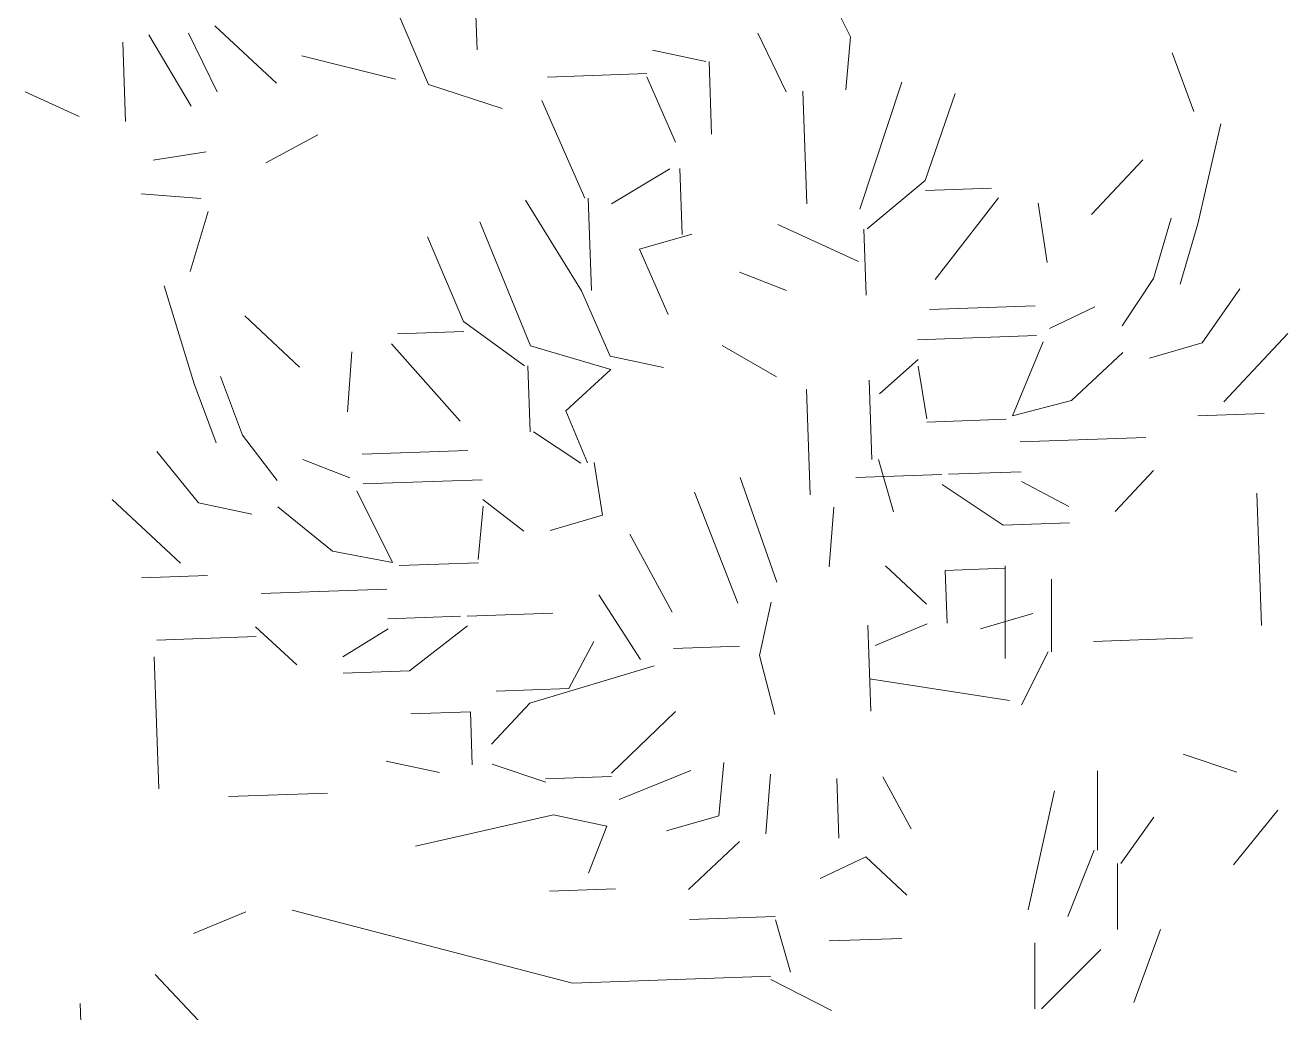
# Model space of a CAD drawing. Header units: inches. Extents: x 23 to 27.7, y 13.7 to 38.2.
# Drawn here: x 24.567 to 26.965, y 32.877 to 34.753 of the extents above; entities that cross this region are included whole.
import ezdxf

# ---------------------------------------------------------------- set-up
doc = ezdxf.new("R2010")
doc.units = ezdxf.units.IN
doc.header["$MEASUREMENT"] = 0
doc.layers.add('hatch_nero', color=160, linetype='Continuous', lineweight=9)
doc.layers.add('trees_back', color=114, linetype='Continuous', lineweight=9)

# ---------------------------------------------------------------- blocks, each defined once
blk = doc.blocks.new('kyparissi_back')
at = {"layer": 'trees_back', "color": 3, "linetype": 'Continuous'}
for p, q in [((0.9406, 21.2131), (1.0082, 21.0772)), ((0.2939, 21.1906), (0.2987, 21.0524)), ((0.2939, 21.1906), (0.2987, 21.0524)), ((0.1382, 21.1474), (0.2067, 20.9863)), ((-0.2493, 21.0836), (-0.1952, 20.9723)), ((-0.2493, 21.0836), (-0.1952, 20.9723)), ((-0.2493, 21.0836), (-0.1952, 20.9723)), ((-0.2493, 21.0836), (-0.1952, 20.9723)), ((-0.2493, 21.0836), (-0.1952, 20.9723)), ((-0.1996, 21.0979), (-0.0826, 20.9888)), ((-0.1996, 21.0979), (-0.0826, 20.9888)), ((0.8319, 21.0836), (0.8861, 20.9724)), ((0.8319, 21.0836), (0.8861, 20.9724)), ((0.8319, 21.0836), (0.8861, 20.9724)), ((-0.3745, 21.0666), (-0.3692, 20.9159)), ((-0.3247, 21.0809), (-0.2445, 20.9454)), ((-0.3247, 21.0809), (-0.2445, 20.9454)), ((1.0082, 21.0772), (0.9991, 20.9763)), ((0.1435, 20.9967), (-0.0341, 21.0408)), ((0.1435, 20.9967), (-0.0341, 21.0408)), ((0.1435, 20.9967), (-0.0341, 21.0408)), ((0.1435, 20.9967), (-0.0341, 21.0408)), ((0.1435, 20.9967), (-0.0341, 21.0408)), ((0.1435, 20.9967), (-0.0341, 21.0408)), ((0.6319, 21.0515), (0.7332, 21.0299)), ((0.6319, 21.0515), (0.7332, 21.0299)), ((0.6319, 21.0515), (0.7332, 21.0299)), ((0.6319, 21.0515), (0.7332, 21.0299)), ((0.6319, 21.0515), (0.7332, 21.0299)), ((0.6319, 21.0515), (0.7332, 21.0299)), ((0.6319, 21.0515), (0.7332, 21.0299)), ((0.6319, 21.0515), (0.7332, 21.0299)), ((0.6319, 21.0515), (0.7332, 21.0299)), ((0.6319, 21.0515), (0.7332, 21.0299)), ((0.6319, 21.0515), (0.7332, 21.0299)), ((0.6319, 21.0515), (0.7332, 21.0299)), ((0.6319, 21.0515), (0.7332, 21.0299)), ((0.6319, 21.0515), (0.7332, 21.0299)), ((0.6319, 21.0515), (0.7332, 21.0299)), ((0.6319, 21.0515), (0.7332, 21.0299)), ((0.6319, 21.0515), (0.7332, 21.0299)), ((0.6319, 21.0515), (0.7332, 21.0299)), ((0.6319, 21.0515), (0.7332, 21.0299)), ((0.6319, 21.0515), (0.7332, 21.0299)), ((0.6319, 21.0515), (0.7332, 21.0299)), ((1.619, 21.0467), (1.6606, 20.935)), ((0.7395, 21.0301), (0.7443, 20.892)), ((0.7395, 21.0301), (0.7443, 20.892)), ((0.6209, 21.0071), (0.4325, 21.0005)), ((0.6209, 21.0071), (0.4325, 21.0005)), ((0.6211, 21.0008), (0.6757, 20.877)), ((0.6211, 21.0008), (0.6757, 20.877)), ((0.6211, 21.0008), (0.6757, 20.877)), ((0.6211, 21.0008), (0.6757, 20.877)), ((0.6211, 21.0008), (0.6757, 20.877)), ((1.0259, 20.7493), (1.1055, 20.991)), ((1.0259, 20.7493), (1.1055, 20.991)), ((-0.4576, 20.9254), (-0.5598, 20.9722)), ((0.2067, 20.9863), (0.3466, 20.9409)), ((0.2067, 20.9863), (0.3466, 20.9409)), ((0.2067, 20.9863), (0.3466, 20.9409)), ((0.9175, 20.9735), (0.925, 20.76)), ((0.9175, 20.9735), (0.925, 20.76)), ((0.9175, 20.9735), (0.925, 20.76)), ((1.1497, 20.804), (1.2068, 20.9694)), ((1.1497, 20.804), (1.2068, 20.9694)), ((1.1497, 20.804), (1.2068, 20.9694)), ((1.1497, 20.804), (1.2068, 20.9694)), ((1.1497, 20.804), (1.2068, 20.9694)), ((1.1497, 20.804), (1.2068, 20.9694)), ((1.1497, 20.804), (1.2068, 20.9694)), ((1.1497, 20.804), (1.2068, 20.9694)), ((0.4215, 20.9561), (0.5034, 20.7704)), ((0.4215, 20.9561), (0.5034, 20.7704)), ((1.7117, 20.9116), (1.6681, 20.7215)), ((1.7117, 20.9116), (1.6681, 20.7215)), ((1.7117, 20.9116), (1.6681, 20.7215)), ((-0.0037, 20.891), (-0.1024, 20.8373)), ((-0.2163, 20.8584), (-0.3164, 20.8424)), ((-0.2163, 20.8584), (-0.3164, 20.8424)), ((-0.2163, 20.8584), (-0.3164, 20.8424)), ((1.4663, 20.7396), (1.5633, 20.8435)), ((0.6649, 20.8263), (0.5541, 20.7596)), ((0.6649, 20.8263), (0.5541, 20.7596)), ((0.6649, 20.8263), (0.5541, 20.7596)), ((0.6837, 20.827), (0.6881, 20.7014)), ((1.1497, 20.804), (1.0398, 20.7121)), ((1.1497, 20.804), (1.0398, 20.7121)), ((1.1497, 20.804), (1.0398, 20.7121)), ((-0.3393, 20.7787), (-0.2258, 20.7701)), ((-0.3393, 20.7787), (-0.2258, 20.7701)), ((-0.3393, 20.7787), (-0.2258, 20.7701)), ((-0.3393, 20.7787), (-0.2258, 20.7701)), ((-0.3393, 20.7787), (-0.2258, 20.7701)), ((-0.3393, 20.7787), (-0.2258, 20.7701)), ((-0.3393, 20.7787), (-0.2258, 20.7701)), ((-0.3393, 20.7787), (-0.2258, 20.7701)), ((1.1504, 20.7851), (1.276, 20.7895)), ((1.1504, 20.7851), (1.276, 20.7895)), ((0.497, 20.5942), (0.3904, 20.7664)), ((0.497, 20.5942), (0.3904, 20.7664)), ((0.497, 20.5942), (0.3904, 20.7664)), ((0.497, 20.5942), (0.3904, 20.7664)), ((0.5097, 20.7706), (0.5158, 20.5948)), ((0.5097, 20.7706), (0.5158, 20.5948)), ((0.5097, 20.7706), (0.5158, 20.5948)), ((1.2892, 20.7711), (1.1689, 20.616)), ((1.2892, 20.7711), (1.1689, 20.616)), ((1.3649, 20.7612), (1.3815, 20.6486)), ((1.3649, 20.7612), (1.3815, 20.6486)), ((1.3649, 20.7612), (1.3815, 20.6486)), ((-0.2124, 20.7454), (-0.2461, 20.6311)), ((0.4, 20.4902), (0.3038, 20.7257)), ((0.4, 20.4902), (0.3038, 20.7257)), ((1.6174, 20.7323), (1.5837, 20.618)), ((1.6174, 20.7323), (1.5837, 20.618)), ((1.6174, 20.7323), (1.5837, 20.618)), ((1.6174, 20.7323), (1.5837, 20.618)), ((0.7069, 20.7021), (0.6074, 20.6734)), ((0.7069, 20.7021), (0.6074, 20.6734)), ((0.8698, 20.7203), (1.0231, 20.6502)), ((0.8698, 20.7203), (1.0231, 20.6502)), ((0.8698, 20.7203), (1.0231, 20.6502)), ((1.0335, 20.7119), (1.0379, 20.5863)), ((1.0335, 20.7119), (1.0379, 20.5863)), ((1.0335, 20.7119), (1.0379, 20.5863)), ((1.6681, 20.7215), (1.6343, 20.6071)), ((0.2727, 20.536), (0.2042, 20.6971)), ((0.2727, 20.536), (0.2042, 20.6971)), ((0.2727, 20.536), (0.2042, 20.6971)), ((0.2727, 20.536), (0.2042, 20.6971)), ((0.2727, 20.536), (0.2042, 20.6971)), ((0.2727, 20.536), (0.2042, 20.6971)), ((0.2727, 20.536), (0.2042, 20.6971)), ((0.2727, 20.536), (0.2042, 20.6971)), ((0.6074, 20.6734), (0.662, 20.5496)), ((0.6074, 20.6734), (0.662, 20.5496)), ((0.7975, 20.6298), (0.8867, 20.5952)), ((0.7975, 20.6298), (0.8867, 20.5952)), ((-0.2955, 20.6042), (-0.2387, 20.4176)), ((-0.2955, 20.6042), (-0.2387, 20.4176)), ((-0.2955, 20.6042), (-0.2387, 20.4176)), ((1.5837, 20.618), (1.524, 20.5279)), ((0.497, 20.5942), (0.5516, 20.4703)), ((1.7478, 20.5985), (1.676, 20.4954)), ((1.7478, 20.5985), (1.676, 20.4954)), ((1.3592, 20.5661), (1.1583, 20.5591)), ((1.3592, 20.5661), (1.1583, 20.5591)), ((1.3592, 20.5661), (1.1583, 20.5591)), ((1.4724, 20.5638), (1.3859, 20.523)), ((-0.0386, 20.4497), (-0.1426, 20.5467)), ((0.2727, 20.536), (0.3888, 20.4521)), ((0.2727, 20.536), (0.3888, 20.4521)), ((0.2727, 20.536), (0.3888, 20.4521)), ((0.2733, 20.5172), (0.1478, 20.5128)), ((0.2733, 20.5172), (0.1478, 20.5128)), ((1.1351, 20.5017), (1.3612, 20.5096)), ((1.1351, 20.5017), (1.3612, 20.5096)), ((1.8388, 20.5137), (1.7176, 20.3837)), ((1.8388, 20.5137), (1.7176, 20.3837)), ((1.8388, 20.5137), (1.7176, 20.3837)), ((1.8388, 20.5137), (1.7176, 20.3837)), ((0.1359, 20.4935), (0.2667, 20.3472)), ((0.1359, 20.4935), (0.2667, 20.3472)), ((0.4, 20.4902), (0.5525, 20.4452)), ((0.4, 20.4902), (0.5525, 20.4452)), ((0.7646, 20.4904), (0.8673, 20.4311)), ((0.7646, 20.4904), (0.8673, 20.4311)), ((0.7646, 20.4904), (0.8673, 20.4311)), ((1.3741, 20.4975), (1.3162, 20.3572)), ((1.3741, 20.4975), (1.3162, 20.3572)), ((1.676, 20.4954), (1.5764, 20.4668)), ((1.676, 20.4954), (1.5764, 20.4668)), ((0.061, 20.4783), (0.0523, 20.3649)), ((0.061, 20.4783), (0.0523, 20.3649)), ((0.061, 20.4783), (0.0523, 20.3649)), ((0.5516, 20.4703), (0.6529, 20.4487)), ((0.5516, 20.4703), (0.6529, 20.4487)), ((0.5516, 20.4703), (0.6529, 20.4487)), ((0.5516, 20.4703), (0.6529, 20.4487)), ((1.1364, 20.464), (1.0633, 20.3986)), ((1.1364, 20.464), (1.0633, 20.3986)), ((1.5257, 20.4776), (1.4283, 20.3862)), ((0.3951, 20.4523), (0.3994, 20.3267)), ((0.3951, 20.4523), (0.3994, 20.3267)), ((0.3951, 20.4523), (0.3994, 20.3267)), ((0.5525, 20.4452), (0.4672, 20.3668)), ((0.5525, 20.4452), (0.4672, 20.3668)), ((0.5525, 20.4452), (0.4672, 20.3668)), ((0.5525, 20.4452), (0.4672, 20.3668)), ((0.5525, 20.4452), (0.4672, 20.3668)), ((0.5525, 20.4452), (0.4672, 20.3668)), ((1.1369, 20.4515), (1.1529, 20.3515)), ((1.1369, 20.4515), (1.1529, 20.3515)), ((1.1369, 20.4515), (1.1529, 20.3515)), ((-0.2387, 20.4176), (-0.197, 20.3059)), ((-0.1889, 20.4319), (-0.1472, 20.3202)), ((-0.1889, 20.4319), (-0.1472, 20.3202)), ((-0.1889, 20.4319), (-0.1472, 20.3202)), ((-0.1889, 20.4319), (-0.1472, 20.3202)), ((1.0435, 20.4246), (1.0488, 20.274)), ((0.9247, 20.4079), (0.9317, 20.207)), ((0.4672, 20.3668), (0.5084, 20.2677)), ((0.4672, 20.3668), (0.5084, 20.2677)), ((0.4672, 20.3668), (0.5084, 20.2677)), ((0.4672, 20.3668), (0.5084, 20.2677)), ((0.4672, 20.3668), (0.5084, 20.2677)), ((0.4672, 20.3668), (0.5084, 20.2677)), ((1.4283, 20.3862), (1.3162, 20.3572)), ((1.3039, 20.3504), (1.1532, 20.3452)), ((1.7938, 20.3613), (1.6682, 20.3569)), ((1.7938, 20.3613), (1.6682, 20.3569)), ((-0.1472, 20.3202), (-0.0814, 20.2345)), ((0.4057, 20.3269), (0.4958, 20.2672)), ((0.4057, 20.3269), (0.4958, 20.2672)), ((1.5691, 20.3157), (1.3305, 20.3074)), ((1.5691, 20.3157), (1.3305, 20.3074)), ((1.5691, 20.3157), (1.3305, 20.3074)), ((1.5691, 20.3157), (1.3305, 20.3074)), ((1.5691, 20.3157), (1.3305, 20.3074)), ((1.5691, 20.3157), (1.3305, 20.3074)), ((-0.3096, 20.2894), (-0.2308, 20.1916)), ((-0.3096, 20.2894), (-0.2308, 20.1916)), ((-0.0325, 20.2739), (0.0567, 20.2393)), ((0.0803, 20.2841), (0.2812, 20.2912)), ((0.0803, 20.2841), (0.2812, 20.2912)), ((0.0803, 20.2841), (0.2812, 20.2912)), ((0.5209, 20.2681), (0.537, 20.1681)), ((0.5209, 20.2681), (0.537, 20.1681)), ((0.5209, 20.2681), (0.537, 20.1681)), ((0.5209, 20.2681), (0.537, 20.1681)), ((0.5209, 20.2681), (0.537, 20.1681)), ((0.5209, 20.2681), (0.537, 20.1681)), ((1.0613, 20.2744), (1.09, 20.1748)), ((1.0613, 20.2744), (1.09, 20.1748)), ((1.1818, 20.2456), (1.0185, 20.2399)), ((1.1818, 20.2456), (1.0185, 20.2399)), ((1.1818, 20.2456), (1.0185, 20.2399)), ((1.1818, 20.2456), (1.0185, 20.2399)), ((1.1818, 20.2456), (1.0185, 20.2399)), ((1.1818, 20.2456), (1.0185, 20.2399)), ((1.1818, 20.2456), (1.0185, 20.2399)), ((1.1818, 20.2456), (1.0185, 20.2399)), ((1.1818, 20.2456), (1.0185, 20.2399)), ((1.3325, 20.2508), (1.1944, 20.246)), ((1.3325, 20.2508), (1.1944, 20.246)), ((1.3325, 20.2508), (1.1944, 20.246)), ((1.3325, 20.2508), (1.1944, 20.246)), ((1.3325, 20.2508), (1.1944, 20.246)), ((1.5839, 20.2533), (1.5111, 20.1754)), ((1.5839, 20.2533), (1.5111, 20.1754)), ((1.5839, 20.2533), (1.5111, 20.1754)), ((1.5839, 20.2533), (1.5111, 20.1754)), ((1.5839, 20.2533), (1.5111, 20.1754)), ((0.3083, 20.2355), (0.0823, 20.2276)), ((0.3083, 20.2355), (0.0823, 20.2276)), ((0.7985, 20.2401), (0.8683, 20.0413)), ((0.7985, 20.2401), (0.8683, 20.0413)), ((0.7985, 20.2401), (0.8683, 20.0413)), ((0.7985, 20.2401), (0.8683, 20.0413)), ((0.7985, 20.2401), (0.8683, 20.0413)), ((0.7985, 20.2401), (0.8683, 20.0413)), ((0.7985, 20.2401), (0.8683, 20.0413)), ((0.7985, 20.2401), (0.8683, 20.0413)), ((0.7985, 20.2401), (0.8683, 20.0413)), ((1.1824, 20.2268), (1.2983, 20.1491)), ((1.1824, 20.2268), (1.2983, 20.1491)), ((1.1824, 20.2268), (1.2983, 20.1491)), ((1.1824, 20.2268), (1.2983, 20.1491)), ((1.1824, 20.2268), (1.2983, 20.1491)), ((1.3331, 20.232), (1.4228, 20.1849)), ((1.3331, 20.232), (1.4228, 20.1849)), ((1.3331, 20.232), (1.4228, 20.1849)), ((1.3331, 20.232), (1.4228, 20.1849)), ((1.3331, 20.232), (1.4228, 20.1849)), ((1.3331, 20.232), (1.4228, 20.1849)), ((-0.3945, 20.1984), (-0.2645, 20.0772)), ((-0.3945, 20.1984), (-0.2645, 20.0772)), ((-0.3945, 20.1984), (-0.2645, 20.0772)), ((-0.3945, 20.1984), (-0.2645, 20.0772)), ((0.0702, 20.2146), (0.1378, 20.0787)), ((0.0702, 20.2146), (0.1378, 20.0787)), ((0.3096, 20.1979), (0.3872, 20.1377)), ((0.3096, 20.1979), (0.3872, 20.1377)), ((0.7115, 20.2119), (0.7943, 20.001)), ((0.7115, 20.2119), (0.7943, 20.001)), ((0.7115, 20.2119), (0.7943, 20.001)), ((0.7115, 20.2119), (0.7943, 20.001)), ((1.7802, 20.2099), (1.789, 19.9588)), ((1.7802, 20.2099), (1.789, 19.9588)), ((1.7802, 20.2099), (1.789, 19.9588)), ((-0.2308, 20.1916), (-0.1294, 20.17)), ((-0.2308, 20.1916), (-0.1294, 20.17)), ((-0.0796, 20.1843), (0.0239, 20.0999)), ((0.3101, 20.1853), (0.301, 20.0844)), ((0.3101, 20.1853), (0.301, 20.0844)), ((0.3101, 20.1853), (0.301, 20.0844)), ((0.9765, 20.1834), (0.9679, 20.07)), ((0.9765, 20.1834), (0.9679, 20.07)), ((0.9765, 20.1834), (0.9679, 20.07)), ((0.9765, 20.1834), (0.9679, 20.07)), ((0.9765, 20.1834), (0.9679, 20.07)), ((0.537, 20.1681), (0.4374, 20.1395)), ((0.537, 20.1681), (0.4374, 20.1395)), ((0.537, 20.1681), (0.4374, 20.1395)), ((0.537, 20.1681), (0.4374, 20.1395)), ((0.537, 20.1681), (0.4374, 20.1395)), ((0.537, 20.1681), (0.4374, 20.1395)), ((1.2983, 20.1491), (1.4239, 20.1535)), ((1.2983, 20.1491), (1.4239, 20.1535)), ((1.2983, 20.1491), (1.4239, 20.1535)), ((1.2983, 20.1491), (1.4239, 20.1535)), ((1.2983, 20.1491), (1.4239, 20.1535)), ((0.5886, 20.1322), (0.6692, 19.9841)), ((0.0239, 20.0999), (0.1378, 20.0787)), ((0.1506, 20.0729), (0.3013, 20.0781)), ((-0.3389, 20.0495), (-0.2134, 20.0539)), ((-0.3389, 20.0495), (-0.2134, 20.0539)), ((1.0747, 20.0721), (1.1527, 19.9994)), ((1.0747, 20.0721), (1.1527, 19.9994)), ((1.0747, 20.0721), (1.1527, 19.9994)), ((1.0747, 20.0721), (1.1527, 19.9994)), ((1.0747, 20.0721), (1.1527, 19.9994)), ((1.0747, 20.0721), (1.1527, 19.9994)), ((1.1881, 20.0635), (1.3012, 20.0675)), ((1.1881, 20.0635), (1.1917, 19.9631)), ((1.3019, 20.0722), (1.3018, 19.8963)), ((1.3019, 20.0722), (1.3018, 19.8963)), ((-0.1116, 20.0197), (0.127, 20.028)), ((-0.1116, 20.0197), (0.127, 20.028)), ((-0.1116, 20.0197), (0.127, 20.028)), ((-0.1116, 20.0197), (0.127, 20.028)), ((-0.1116, 20.0197), (0.127, 20.028)), ((-0.1116, 20.0197), (0.127, 20.028)), ((1.3898, 20.0471), (1.3897, 19.9089)), ((1.3898, 20.0471), (1.3897, 19.9089)), ((0.5297, 20.017), (0.6094, 19.894)), ((0.5297, 20.017), (0.6094, 19.894)), ((0.5297, 20.017), (0.6094, 19.894)), ((0.5297, 20.017), (0.6094, 19.894)), ((0.5297, 20.017), (0.6094, 19.894)), ((0.5297, 20.017), (0.6094, 19.894)), ((0.5297, 20.017), (0.6094, 19.894)), ((0.5297, 20.017), (0.6094, 19.894)), ((0.5297, 20.017), (0.6094, 19.894)), ((0.5297, 20.017), (0.6094, 19.894)), ((0.2797, 19.9768), (0.4429, 19.9825)), ((0.2797, 19.9768), (0.4429, 19.9825)), ((0.2797, 19.9768), (0.4429, 19.9825)), ((0.2797, 19.9768), (0.4429, 19.9825)), ((0.2797, 19.9768), (0.4429, 19.9825)), ((0.2797, 19.9768), (0.4429, 19.9825)), ((0.2797, 19.9768), (0.4429, 19.9825)), ((0.2797, 19.9768), (0.4429, 19.9825)), ((0.2797, 19.9768), (0.4429, 19.9825)), ((0.8571, 20.0032), (0.8355, 19.9019)), ((0.8571, 20.0032), (0.8355, 19.9019)), ((0.8571, 20.0032), (0.8355, 19.9019)), ((0.8571, 20.0032), (0.8355, 19.9019)), ((0.8571, 20.0032), (0.8355, 19.9019)), ((1.3545, 19.9813), (1.2549, 19.9527)), ((-0.122, 19.9565), (-0.044, 19.8838)), ((-0.122, 19.9565), (-0.044, 19.8838)), ((-0.122, 19.9565), (-0.044, 19.8838)), ((-0.122, 19.9565), (-0.044, 19.8838)), ((-0.122, 19.9565), (-0.044, 19.8838)), ((0.129, 19.9715), (0.2671, 19.9763)), ((0.129, 19.9715), (0.2671, 19.9763)), ((0.129, 19.9715), (0.2671, 19.9763)), ((0.129, 19.9715), (0.2671, 19.9763)), ((0.129, 19.9715), (0.2671, 19.9763)), ((0.2803, 19.9579), (0.1701, 19.8724)), ((0.2803, 19.9579), (0.1701, 19.8724)), ((0.2803, 19.9579), (0.1701, 19.8724)), ((0.2803, 19.9579), (0.1701, 19.8724)), ((0.2803, 19.9579), (0.1701, 19.8724)), ((1.0409, 19.9594), (1.0466, 19.7961)), ((1.0409, 19.9594), (1.0466, 19.7961)), ((1.0409, 19.9594), (1.0466, 19.7961)), ((1.0409, 19.9594), (1.0466, 19.7961)), ((1.0409, 19.9594), (1.0466, 19.7961)), ((1.0409, 19.9594), (1.0466, 19.7961)), ((1.0409, 19.9594), (1.0466, 19.7961)), ((1.0409, 19.9594), (1.0466, 19.7961)), ((1.0409, 19.9594), (1.0466, 19.7961)), ((1.0409, 19.9594), (1.0466, 19.7961)), ((1.0409, 19.9594), (1.0466, 19.7961)), ((1.154, 19.9617), (1.0548, 19.9206)), ((1.154, 19.9617), (1.0548, 19.9206)), ((-0.1213, 19.9376), (-0.3097, 19.9311)), ((-0.1213, 19.9376), (-0.3097, 19.9311)), ((-0.1213, 19.9376), (-0.3097, 19.9311)), ((-0.1213, 19.9376), (-0.3097, 19.9311)), ((-0.1213, 19.9376), (-0.3097, 19.9311)), ((-0.1213, 19.9376), (-0.3097, 19.9311)), ((-0.1213, 19.9376), (-0.3097, 19.9311)), ((-0.1213, 19.9376), (-0.3097, 19.9311)), ((-0.1213, 19.9376), (-0.3097, 19.9311)), ((-0.1213, 19.9376), (-0.3097, 19.9311)), ((-0.1213, 19.9376), (-0.3097, 19.9311)), ((-0.1213, 19.9376), (-0.3097, 19.9311)), ((-0.1213, 19.9376), (-0.3097, 19.9311)), ((0.1296, 19.9527), (0.0435, 19.8994)), ((0.1296, 19.9527), (0.0435, 19.8994)), ((0.1296, 19.9527), (0.0435, 19.8994)), ((0.1296, 19.9527), (0.0435, 19.8994)), ((0.1296, 19.9527), (0.0435, 19.8994)), ((0.1296, 19.9527), (0.0435, 19.8994)), ((1.4695, 19.9287), (1.6578, 19.9353)), ((1.4695, 19.9287), (1.6578, 19.9353)), ((1.4695, 19.9287), (1.6578, 19.9353)), ((0.5202, 19.9286), (0.4731, 19.839)), ((0.5202, 19.9286), (0.4731, 19.839)), ((0.5202, 19.9286), (0.4731, 19.839)), ((0.5202, 19.9286), (0.4731, 19.839)), ((0.5202, 19.9286), (0.4731, 19.839)), ((0.5202, 19.9286), (0.4731, 19.839)), ((0.5202, 19.9286), (0.4731, 19.839)), ((0.5202, 19.9286), (0.4731, 19.839)), ((0.5202, 19.9286), (0.4731, 19.839)), ((0.7971, 19.9194), (0.6716, 19.915)), ((0.7971, 19.9194), (0.6716, 19.915)), ((0.7971, 19.9194), (0.6716, 19.915)), ((0.7971, 19.9194), (0.6716, 19.915)), ((1.3835, 19.9089), (1.3332, 19.8084)), ((-0.3148, 19.8995), (-0.3061, 19.6483)), ((-0.3148, 19.8995), (-0.3061, 19.6483)), ((-0.3148, 19.8995), (-0.3061, 19.6483)), ((0.8355, 19.9019), (0.8645, 19.7898)), ((0.1701, 19.8724), (0.0445, 19.868)), ((0.1701, 19.8724), (0.0445, 19.868)), ((0.1701, 19.8724), (0.0445, 19.868)), ((0.1701, 19.8724), (0.0445, 19.868)), ((0.1701, 19.8724), (0.0445, 19.868)), ((0.635, 19.8823), (0.3986, 19.8112)), ((0.635, 19.8823), (0.3986, 19.8112)), ((0.635, 19.8823), (0.3986, 19.8112)), ((0.635, 19.8823), (0.3986, 19.8112)), ((0.635, 19.8823), (0.3986, 19.8112)), ((0.635, 19.8823), (0.3986, 19.8112)), ((0.4731, 19.839), (0.3349, 19.8341)), ((0.4731, 19.839), (0.3349, 19.8341)), ((0.4731, 19.839), (0.3349, 19.8341)), ((0.4731, 19.839), (0.3349, 19.8341)), ((0.4731, 19.839), (0.3349, 19.8341)), ((0.4731, 19.839), (0.3349, 19.8341)), ((0.4731, 19.839), (0.3349, 19.8341)), ((0.4731, 19.839), (0.3349, 19.8341)), ((0.4731, 19.839), (0.3349, 19.8341)), ((1.0445, 19.8573), (1.31, 19.8163)), ((0.286, 19.7947), (0.173, 19.7908)), ((0.286, 19.7947), (0.2895, 19.6942)), ((0.3986, 19.8112), (0.3259, 19.7332)), ((0.3986, 19.8112), (0.3259, 19.7332)), ((0.3986, 19.8112), (0.3259, 19.7332)), ((0.3986, 19.8112), (0.3259, 19.7332)), ((0.3986, 19.8112), (0.3259, 19.7332)), ((0.3986, 19.8112), (0.3259, 19.7332)), ((0.6757, 19.7957), (0.5541, 19.6783)), ((0.6757, 19.7957), (0.5541, 19.6783)), ((0.6757, 19.7957), (0.5541, 19.6783)), ((0.1258, 19.7011), (0.2272, 19.6795)), ((0.3272, 19.6956), (0.429, 19.6614)), ((0.3272, 19.6956), (0.429, 19.6614)), ((0.7672, 19.6984), (0.7581, 19.5974)), ((0.7672, 19.6984), (0.7581, 19.5974)), ((0.7672, 19.6984), (0.7581, 19.5974)), ((1.6404, 19.7147), (1.7422, 19.6805)), ((0.5543, 19.6721), (0.4287, 19.6677)), ((0.5543, 19.6721), (0.4287, 19.6677)), ((0.5543, 19.6721), (0.4287, 19.6677)), ((0.5543, 19.6721), (0.4287, 19.6677)), ((0.5543, 19.6721), (0.4287, 19.6677)), ((0.7048, 19.6836), (0.5684, 19.6286)), ((0.7048, 19.6836), (0.5684, 19.6286)), ((0.8559, 19.6763), (0.8473, 19.5629)), ((0.8559, 19.6763), (0.8473, 19.5629)), ((0.8559, 19.6763), (0.8473, 19.5629)), ((0.8559, 19.6763), (0.8473, 19.5629)), ((0.8559, 19.6763), (0.8473, 19.5629)), ((0.8559, 19.6763), (0.8473, 19.5629)), ((1.0698, 19.6712), (1.1236, 19.5725)), ((1.4776, 19.5319), (1.4776, 19.6827)), ((1.4776, 19.5319), (1.4776, 19.6827)), ((1.4776, 19.5319), (1.4776, 19.6827)), ((1.4776, 19.5319), (1.4776, 19.6827)), ((1.4776, 19.5319), (1.4776, 19.6827)), ((1.4776, 19.5319), (1.4776, 19.6827)), ((0.9819, 19.6681), (0.9859, 19.5551)), ((0.9819, 19.6681), (0.9859, 19.5551)), ((0.9819, 19.6681), (0.9859, 19.5551)), ((1.3456, 19.4188), (1.3959, 19.645)), ((0.0148, 19.6406), (-0.1736, 19.6341)), ((0.0148, 19.6406), (-0.1736, 19.6341)), ((0.0148, 19.6406), (-0.1736, 19.6341)), ((0.4437, 19.599), (0.1817, 19.5396)), ((0.4437, 19.599), (0.5451, 19.5774)), ((0.4437, 19.599), (0.5451, 19.5774)), ((0.7581, 19.5974), (0.6585, 19.5688)), ((0.7581, 19.5974), (0.6585, 19.5688)), ((0.7581, 19.5974), (0.6585, 19.5688)), ((1.8201, 19.6078), (1.7357, 19.5043)), ((0.5451, 19.5774), (0.5104, 19.4882)), ((0.5451, 19.5774), (0.5104, 19.4882)), ((1.5215, 19.5067), (1.5844, 19.5947)), ((1.5215, 19.5067), (1.5844, 19.5947)), ((0.7975, 19.5485), (0.7001, 19.4571)), ((1.4713, 19.5319), (1.421, 19.4063)), ((1.4713, 19.5319), (1.421, 19.4063)), ((0.9508, 19.4785), (1.0374, 19.5192)), ((0.9508, 19.4785), (1.0374, 19.5192)), ((0.9508, 19.4785), (1.0374, 19.5192)), ((0.9508, 19.4785), (1.0374, 19.5192)), ((0.9508, 19.4785), (1.0374, 19.5192)), ((0.9508, 19.4785), (1.0374, 19.5192)), ((0.9508, 19.4785), (1.0374, 19.5192)), ((0.9508, 19.4785), (1.0374, 19.5192)), ((0.9508, 19.4785), (1.0374, 19.5192)), ((1.0374, 19.5192), (1.1154, 19.4465)), ((1.0374, 19.5192), (1.1154, 19.4465)), ((1.0374, 19.5192), (1.1154, 19.4465)), ((1.0374, 19.5192), (1.1154, 19.4465)), ((1.0374, 19.5192), (1.1154, 19.4465)), ((1.0374, 19.5192), (1.1154, 19.4465)), ((1.0374, 19.5192), (1.1154, 19.4465)), ((1.0374, 19.5192), (1.1154, 19.4465)), ((1.0374, 19.5192), (1.1154, 19.4465)), ((1.5153, 19.5067), (1.5152, 19.3811)), ((1.5153, 19.5067), (1.5152, 19.3811)), ((1.5153, 19.5067), (1.5152, 19.3811)), ((1.5153, 19.5067), (1.5152, 19.3811)), ((1.5153, 19.5067), (1.5152, 19.3811)), ((1.5153, 19.5067), (1.5152, 19.3811)), ((1.5153, 19.5067), (1.5152, 19.3811)), ((1.5153, 19.5067), (1.5152, 19.3811)), ((1.5153, 19.5067), (1.5152, 19.3811)), ((0.4362, 19.4542), (0.5618, 19.4586)), ((-0.1408, 19.4152), (-0.2399, 19.374)), ((-0.0529, 19.4183), (0.48, 19.2797)), ((-0.0529, 19.4183), (0.48, 19.2797)), ((-0.0529, 19.4183), (0.48, 19.2797)), ((-0.0529, 19.4183), (0.48, 19.2797)), ((-0.0529, 19.4183), (0.48, 19.2797)), ((-0.0529, 19.4183), (0.48, 19.2797)), ((0.7021, 19.4006), (0.8653, 19.4063)), ((0.7021, 19.4006), (0.8653, 19.4063)), ((0.7021, 19.4006), (0.8653, 19.4063)), ((0.7021, 19.4006), (0.8653, 19.4063)), ((0.8656, 19.4), (0.8942, 19.3005)), ((1.5969, 19.3811), (1.5466, 19.2429)), ((1.5969, 19.3811), (1.5466, 19.2429)), ((1.5969, 19.3811), (1.5466, 19.2429)), ((0.9675, 19.3596), (1.1057, 19.3644)), ((0.9675, 19.3596), (1.1057, 19.3644)), ((1.3581, 19.356), (1.3581, 19.2304)), ((1.3581, 19.356), (1.3581, 19.2304)), ((1.4838, 19.3434), (1.3707, 19.2304)), ((1.4838, 19.3434), (1.3707, 19.2304)), ((-0.3126, 19.296), (-0.2212, 19.1986)), ((0.48, 19.2797), (0.8567, 19.2929)), ((0.48, 19.2797), (0.8567, 19.2929)), ((0.48, 19.2797), (0.8567, 19.2929)), ((0.48, 19.2797), (0.8567, 19.2929)), ((0.48, 19.2797), (0.8567, 19.2929)), ((0.48, 19.2797), (0.8567, 19.2929)), ((0.857, 19.2866), (0.9721, 19.2277)), ((0.857, 19.2866), (0.9721, 19.2277)), ((0.857, 19.2866), (0.9721, 19.2277)), ((0.857, 19.2866), (0.9721, 19.2277)), ((0.857, 19.2866), (0.9721, 19.2277)), ((0.857, 19.2866), (0.9721, 19.2277)), ((-0.4553, 19.2408), (-0.4492, 19.065)), ((-0.4553, 19.2408), (-0.4492, 19.065))]:
    blk.add_line(p, q, dxfattribs=at)

msp = doc.modelspace()

# ---------------------------------------------------------------- block references
at = {"layer": 'hatch_nero'}
msp.add_blockref('kyparissi_back', (25.1266, 13.6539), dxfattribs=at)

doc.saveas('drawing.dxf')
